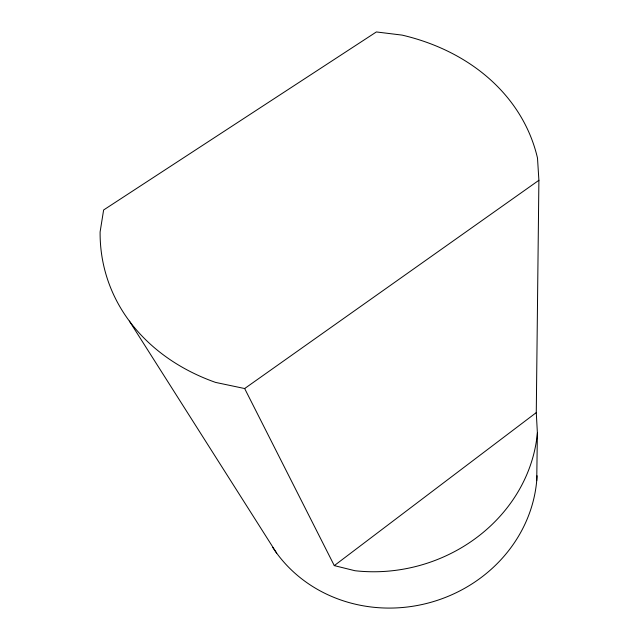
<?xml version="1.0" encoding="UTF-8"?>
<svg xmlns="http://www.w3.org/2000/svg" width="639" height="639" viewBox="0 0 639 639"><rect width="100%" height="100%" fill="white"/><g stroke="black" fill="none" stroke-linecap="round" stroke-linejoin="round"><path stroke-width="0.96" d="M536.728 480.672L537.383 432.915L536.273 412.61L538.893 180.294L537.503 158.097A223.53 179.839 -15.8 0 0 402.067 35.105L376.371 31.95L103.622 209.983L100.107 231.949A223.53 179.839 -15.8 0 0 215.615 382.418L244.657 388.536L538.893 180.294M244.657 388.536L334.293 565.611L536.273 412.61M334.293 565.611L354.957 570.723A157.066 141.962 -15.8 0 0 537.383 432.915M129.382 321.09L276.663 553.126M537.064 475.767A142.92 132.217 -15.8 0 1 429.44 602.713A142.92 132.217 -15.8 0 1 272.757 547.463"/></g></svg>
